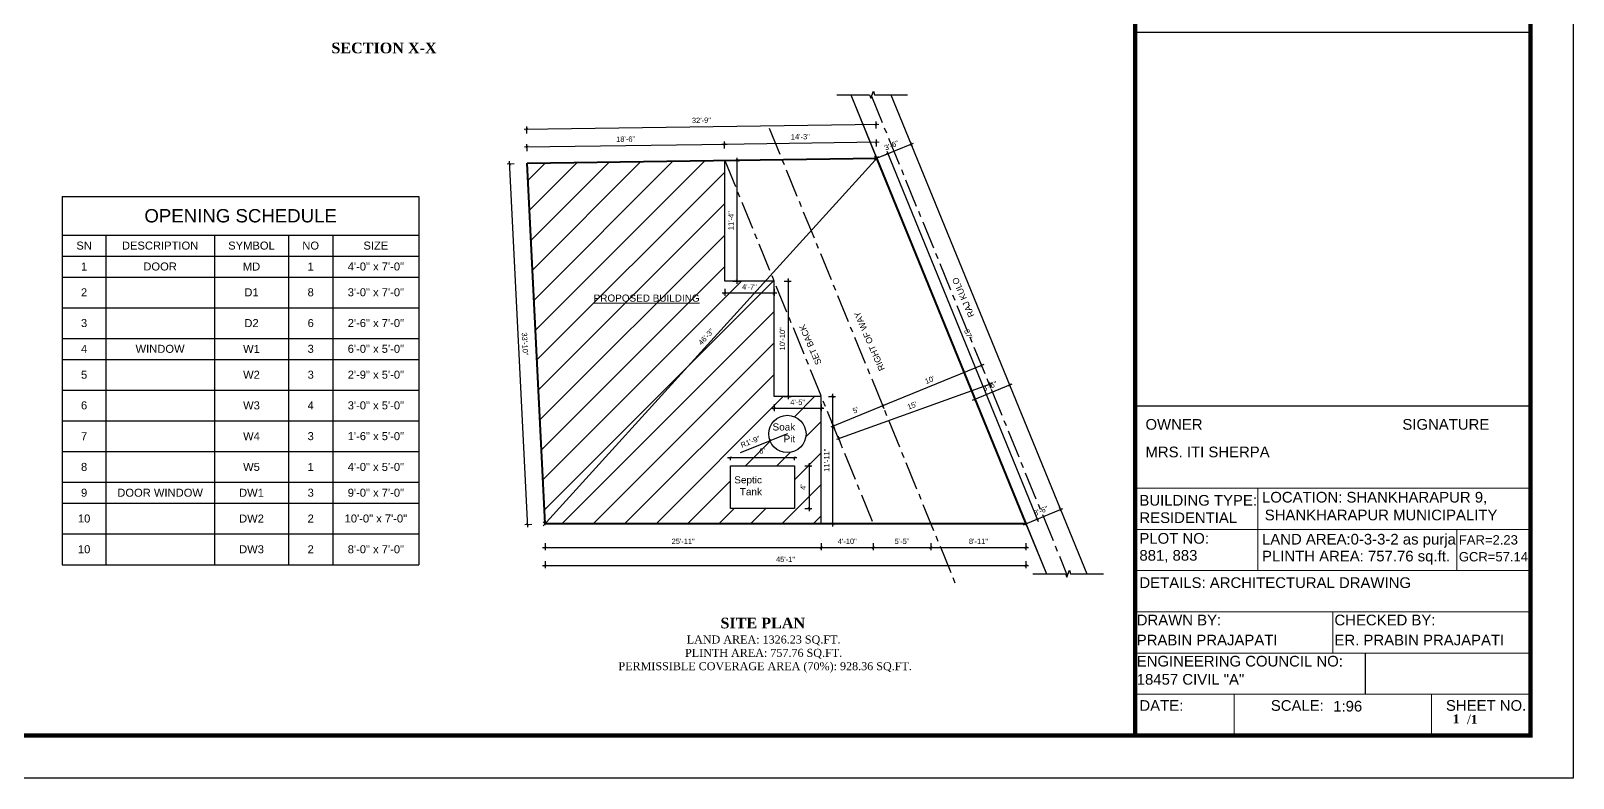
# Model space of a CAD drawing. Header units: inches. Extents: x -4737 to 13205, y 2479 to 13285.
# Drawn here: x 3977 to 5712, y 9074 to 9914 of the extents above; entities that cross this region are included whole.
import ezdxf

# ---------------------------------------------------------------- set-up
doc = ezdxf.new("R2010")
doc.units = ezdxf.units.IN
doc.header["$MEASUREMENT"] = 0
doc.linetypes.add('CENTER', pattern=[50.8, 31.75, -6.35, 6.35, -6.35])
doc.layers.add('A-Wall', color=7, linetype='Continuous')
for name, color, linetype, lineweight in [('HATCH-.13', 8, 'Continuous', 13), ('Label', 7, 'Continuous', 13), ('ns_DIMS', 1, 'Continuous', 0), ('ns_HATCH', 40, 'Continuous', 0), ('ns_TEXT', 7, 'Continuous', 13), ('road', 129, 'Continuous', 25), ('site', 11, 'Continuous', 40), ('Text', 7, 'Continuous', 13), ('Text 0.200', 122, 'Continuous', 20), ('WALL', 12, 'Continuous', 30)]:
    doc.layers.add(name, color=color, linetype=linetype, lineweight=lineweight)
doc.styles.add('arial', font='arial.ttf')
doc.styles.add('arial 1000', font='arial.ttf')
doc.styles.add('dim', font='arial.ttf', dxfattribs={"height": 7})
doc.styles.add('ordinary', font='arial.ttf')
doc.styles.get("Standard").update_dxf_attribs({"font": 'arial.ttf'})
doc.dimstyles.new("1-8'", dxfattribs={"dimtxt": 6, "dimasz": 3, "dimexe": 3, "dimexo": 6, "dimgap": 4, "dimtad": 1, "dimdec": 0, "dimzin": 0, "dimdsep": 46, "dimlunit": 4, "dimtxsty": 'arial 1000', "dimblk": 'ARCHTICK', "dimcen": 8, "dimdle": 3, "dimclrt": 7, "dimazin": 0, "dimtfac": 1, "dimtdec": 0, "dimtix": 1, "dimtmove": 2, "dimatfit": 3, "dimfxl": 5, "dimfxlon": 1, "dimarcsym": 0})

# ---------------------------------------------------------------- blocks, each defined once
blk = doc.blocks.new('_ArchTick')
at = {"color": 0, "const_width": 0.15}
blk.add_lwpolyline([(-0.5, -0.5), (0.5, 0.5)], dxfattribs=at)
blk = doc.blocks.new('*D423')
at = {"layer": 'Defpoints', "color": 0, "transparency": 16777216}
for p in [(4555.2, 9359.8), (5096.2, 9359.8), (5096.2, 9312.8)]:
    blk.add_point(p, dxfattribs=at)
at = {"layer": 'ns_DIMS', "color": 0, "lineweight": -2, "transparency": 16777216}
for p, q in [((4555.2, 9317.8), (4555.2, 9309.8)), ((5096.2, 9317.8), (5096.2, 9309.8)), ((4552.2, 9312.8), (5099.2, 9312.8))]:
    blk.add_line(p, q, dxfattribs=at)
at = {"layer": 'ns_DIMS', "color": 0, "lineweight": -2, "transparency": 16777216, "xscale": 3, "yscale": 3, "zscale": 3, "rotation": 180}
blk.add_blockref('_ArchTick', (4555.2, 9312.8), dxfattribs=at)
at = {"layer": 'ns_DIMS', "color": 0, "lineweight": -2, "transparency": 16777216, "xscale": 3, "yscale": 3, "zscale": 3}
blk.add_blockref('_ArchTick', (5096.2, 9312.8), dxfattribs=at)
at = {"layer": 'ns_DIMS', "color": 7, "transparency": 16777216, "insert": (4825.7, 9319.8), "char_height": 6, "attachment_point": 5, "style": 'arial 1000'}
blk.add_mtext('45\'-1"', dxfattribs=at)
blk = doc.blocks.new('*D424')
at = {"layer": 'Defpoints', "color": 0, "transparency": 16777216}
for p in [(4927.6, 9809.2), (4928.2, 9770.8), (4535.2, 9765.3)]:
    blk.add_point(p, dxfattribs=at)
at = {"layer": 'ns_DIMS', "color": 0, "lineweight": -2, "transparency": 16777216}
for p, q in [((4531.7, 9803.7), (4930.6, 9809.2)), ((4534.7, 9798.7), (4534.6, 9806.7)), ((4927.7, 9804.2), (4927.6, 9812.2))]:
    blk.add_line(p, q, dxfattribs=at)
at = {"layer": 'ns_DIMS', "color": 0, "lineweight": -2, "transparency": 16777216, "xscale": 3, "yscale": 3, "zscale": 3}
for p, rotation in [((4534.7, 9803.7), 180.7981961418964), ((4927.6, 9809.2), 0.7981961418964068)]:
    blk.add_blockref('_ArchTick', p, dxfattribs=dict(at, rotation=rotation))
at = {"layer": 'ns_DIMS', "color": 7, "transparency": 16777216, "insert": (4731.1, 9813.5), "char_height": 6, "attachment_point": 5, "rotation": 0.7982, "style": 'arial 1000'}
blk.add_mtext('32\'-9"', dxfattribs=at)
blk = doc.blocks.new('*D515')
at = {"layer": 'Defpoints', "color": 0, "transparency": 16777216}
for p in [(4515.5, 9764.4), (4535.2, 9765.3), (4555.2, 9359.8)]:
    blk.add_point(p, dxfattribs=at)
at = {"layer": 'ns_DIMS', "color": 0, "lineweight": -2, "transparency": 16777216}
for p, q in [((4520.5, 9764.6), (4512.5, 9764.2)), ((4535.7, 9355.9), (4515.4, 9767.4)), ((4540.5, 9359.1), (4532.5, 9358.7))]:
    blk.add_line(p, q, dxfattribs=at)
at = {"layer": 'ns_DIMS', "color": 0, "lineweight": -2, "transparency": 16777216, "xscale": 3, "yscale": 3, "zscale": 3}
for p, rotation in [((4515.5, 9764.4), 92.82029601863792), ((4535.5, 9358.9), 272.8202960186379)]:
    blk.add_blockref('_ArchTick', p, dxfattribs=dict(at, rotation=rotation))
at = {"layer": 'ns_DIMS', "color": 7, "transparency": 16777216, "insert": (4532.6, 9562), "char_height": 6, "attachment_point": 5, "rotation": 272.8203, "style": 'arial 1000'}
blk.add_mtext('33\'-10"', dxfattribs=at)
blk = doc.blocks.new('*D516')
at = {"layer": 'Defpoints', "color": 0, "transparency": 16777216}
for p in [(4928.2, 9770.8), (5096.2, 9359.8), (5108.7, 9364.9)]:
    blk.add_point(p, dxfattribs=at)
at = {"layer": 'ns_DIMS', "color": 0, "lineweight": -2, "transparency": 16777216}
for p, q in [((4936, 9774), (4943.4, 9777.1)), ((4939.5, 9778.7), (5109.8, 9362.2)), ((5104, 9363), (5111.4, 9366.1))]:
    blk.add_line(p, q, dxfattribs=at)
at = {"layer": 'ns_DIMS', "color": 0, "lineweight": -2, "transparency": 16777216, "xscale": 3, "yscale": 3, "zscale": 3}
for p, rotation in [((4940.6, 9775.9), 112.2353333218297), ((5108.7, 9364.9), 292.2353333218297)]:
    blk.add_blockref('_ArchTick', p, dxfattribs=dict(at, rotation=rotation))
at = {"layer": 'ns_DIMS', "color": 7, "transparency": 16777216, "insert": (5031.2, 9573.1), "char_height": 6, "attachment_point": 5, "rotation": 292.2353, "style": 'arial 1000'}
blk.add_mtext("37'", dxfattribs=at)
blk = doc.blocks.new('*D517')
at = {"layer": 'Defpoints', "color": 0, "transparency": 16777216}
for p in [(5135.1, 9375.7), (5135.1, 9375.7), (5096.2, 9359.8)]:
    blk.add_point(p, dxfattribs=at)
at = {"layer": 'ns_DIMS', "color": 0, "lineweight": -2, "transparency": 16777216}
for p, q in [((5093.4, 9358.7), (5137.8, 9376.9)), ((5135.1, 9375.7), (5133.9, 9378.5)), ((5096.2, 9359.8), (5097.3, 9357.1))]:
    blk.add_line(p, q, dxfattribs=at)
at = {"layer": 'ns_DIMS', "color": 0, "lineweight": -2, "transparency": 16777216, "xscale": 3, "yscale": 3, "zscale": 3}
for p, rotation in [((5135.1, 9375.7), 22.2353333218252), ((5096.2, 9359.8), 202.2353333218252)]:
    blk.add_blockref('_ArchTick', p, dxfattribs=dict(at, rotation=rotation))
at = {"layer": 'ns_DIMS', "color": 7, "transparency": 16777216, "insert": (5112.9, 9374.3), "char_height": 6, "attachment_point": 5, "rotation": 22.2353, "style": 'arial 1000'}
blk.add_mtext('3\'-6"', dxfattribs=at)
blk = doc.blocks.new('*D518')
at = {"layer": 'Defpoints', "color": 0, "transparency": 16777216}
for p in [(4967, 9786.7), (4967, 9786.7), (4928.2, 9770.8)]:
    blk.add_point(p, dxfattribs=at)
at = {"layer": 'ns_DIMS', "color": 0, "lineweight": -2, "transparency": 16777216}
for p, q in [((4925.4, 9769.7), (4969.8, 9787.8)), ((4967, 9786.7), (4968.2, 9783.9)), ((4928.2, 9770.8), (4929.3, 9768))]:
    blk.add_line(p, q, dxfattribs=at)
at = {"layer": 'ns_DIMS', "color": 0, "lineweight": -2, "transparency": 16777216, "xscale": 3, "yscale": 3, "zscale": 3}
for p, rotation in [((4967, 9786.7), 22.23533332183042), ((4928.2, 9770.8), 202.2353333218304)]:
    blk.add_blockref('_ArchTick', p, dxfattribs=dict(at, rotation=rotation))
at = {"layer": 'ns_DIMS', "color": 7, "transparency": 16777216, "insert": (4944.9, 9785.3), "char_height": 6, "attachment_point": 5, "rotation": 22.2353, "style": 'arial 1000'}
blk.add_mtext('3\'-6"', dxfattribs=at)
blk = doc.blocks.new('*D519')
at = {"layer": 'Defpoints', "color": 0, "transparency": 16777216}
for p in [(4928.2, 9770.8), (4555.2, 9359.8), (4555.2, 9359.8)]:
    blk.add_point(p, dxfattribs=at)
at = {"layer": 'ns_DIMS', "color": 0, "lineweight": -2, "transparency": 16777216}
for p, q in [((4930.2, 9773), (4553.2, 9357.6)), ((4928.2, 9770.8), (4925.9, 9772.8)), ((4555.2, 9359.8), (4553, 9361.9))]:
    blk.add_line(p, q, dxfattribs=at)
at = {"layer": 'ns_DIMS', "color": 0, "lineweight": -2, "transparency": 16777216, "xscale": 3, "yscale": 3, "zscale": 3}
for p, rotation in [((4928.2, 9770.8), 47.77487111922526), ((4555.2, 9359.8), 227.7748711192253)]:
    blk.add_blockref('_ArchTick', p, dxfattribs=dict(at, rotation=rotation))
at = {"layer": 'ns_DIMS', "color": 7, "transparency": 16777216, "insert": (4736.4, 9570.1), "char_height": 6, "attachment_point": 5, "rotation": 47.7749, "style": 'arial 1000'}
blk.add_mtext('46\'-3"', dxfattribs=at)
blk = doc.blocks.new('*D520')
at = {"layer": 'Defpoints', "color": 0, "transparency": 16777216}
for p in [(5031.6, 9573.3), (4920.5, 9527.9), (4935.1, 9492.3)]:
    blk.add_point(p, dxfattribs=at)
at = {"layer": 'ns_DIMS', "color": 0, "lineweight": -2, "transparency": 16777216}
for p, q in [((5044.3, 9542.4), (5047.3, 9535)), ((5048.9, 9538.9), (4932.3, 9491.2)), ((4933.2, 9497), (4936.2, 9489.5))]:
    blk.add_line(p, q, dxfattribs=at)
at = {"layer": 'ns_DIMS', "color": 0, "lineweight": -2, "transparency": 16777216, "xscale": 3, "yscale": 3, "zscale": 3}
for p, rotation in [((5046.1, 9537.7), 22.2353333218296), ((4935.1, 9492.3), 202.2353333218296)]:
    blk.add_blockref('_ArchTick', p, dxfattribs=dict(at, rotation=rotation))
at = {"layer": 'ns_DIMS', "color": 7, "transparency": 16777216, "insert": (4987.9, 9521.6), "char_height": 6, "attachment_point": 5, "rotation": 22.2353, "style": 'arial 1000'}
blk.add_mtext("10'", dxfattribs=at)
blk = doc.blocks.new('*D521')
at = {"layer": 'Defpoints', "color": 0, "transparency": 16777216}
for p in [(5059.1, 9506), (4885.8, 9455.6), (4889.6, 9445)]:
    blk.add_point(p, dxfattribs=at)
at = {"layer": 'ns_DIMS', "color": 0, "lineweight": -2, "transparency": 16777216}
for p, q in [((5058.1, 9517.6), (4882.9, 9454.6)), ((5057, 9511.9), (5054.3, 9519.4)), ((4887.5, 9450.9), (4884.8, 9458.5))]:
    blk.add_line(p, q, dxfattribs=at)
at = {"layer": 'ns_DIMS', "color": 0, "lineweight": -2, "transparency": 16777216, "xscale": 3, "yscale": 3, "zscale": 3}
for p, rotation in [((5055.3, 9516.6), 19.77333240227223), ((4885.8, 9455.6), 199.7733324022723)]:
    blk.add_blockref('_ArchTick', p, dxfattribs=dict(at, rotation=rotation))
at = {"layer": 'ns_DIMS', "color": 7, "transparency": 16777216, "insert": (4968.1, 9492.8), "char_height": 6, "attachment_point": 5, "rotation": 19.7733, "style": 'arial 1000'}
blk.add_mtext("15'", dxfattribs=at)
blk = doc.blocks.new('*D522')
at = {"layer": 'Defpoints', "color": 0, "transparency": 16777216}
for p in [(4920.5, 9527.9), (4871.2, 9489.9), (4879.5, 9469.6)]:
    blk.add_point(p, dxfattribs=at)
at = {"layer": 'ns_DIMS', "color": 0, "lineweight": -2, "transparency": 16777216}
for p, q in [((4937.8, 9493.5), (4876.8, 9468.5)), ((4933.2, 9497), (4936.2, 9489.5)), ((4877.6, 9474.2), (4880.7, 9466.8))]:
    blk.add_line(p, q, dxfattribs=at)
at = {"layer": 'ns_DIMS', "color": 0, "lineweight": -2, "transparency": 16777216, "xscale": 3, "yscale": 3, "zscale": 3}
for p, rotation in [((4935.1, 9492.3), 22.23533332181337), ((4879.5, 9469.6), 202.2353333218134)]:
    blk.add_blockref('_ArchTick', p, dxfattribs=dict(at, rotation=rotation))
at = {"layer": 'ns_DIMS', "color": 7, "transparency": 16777216, "insert": (4904.6, 9487.5), "char_height": 6, "attachment_point": 5, "rotation": 22.2353, "style": 'arial 1000'}
blk.add_mtext("5'", dxfattribs=at)
blk = doc.blocks.new('*D523')
at = {"layer": 'Defpoints', "color": 0, "transparency": 16777216}
for p in [(5075, 9522.8), (5077.7, 9516), (5036.1, 9506.9)]:
    blk.add_point(p, dxfattribs=at)
at = {"layer": 'ns_DIMS', "color": 0, "lineweight": -2, "transparency": 16777216}
for p, q in [((5036.1, 9499), (5080.5, 9517.1)), ((5077.2, 9517.2), (5078.9, 9513.2)), ((5038.3, 9501.3), (5040, 9497.3))]:
    blk.add_line(p, q, dxfattribs=at)
at = {"layer": 'ns_DIMS', "color": 0, "lineweight": -2, "transparency": 16777216, "xscale": 3, "yscale": 3, "zscale": 3}
for p, rotation in [((5077.7, 9516), 22.23533332183271), ((5038.8, 9500.1), 202.2353333218327)]:
    blk.add_blockref('_ArchTick', p, dxfattribs=dict(at, rotation=rotation))
at = {"layer": 'ns_DIMS', "color": 7, "transparency": 16777216, "insert": (5055.6, 9514.6), "char_height": 6, "attachment_point": 5, "rotation": 22.2353, "style": 'arial 1000'}
blk.add_mtext('3\'-6"', dxfattribs=at)
blk = doc.blocks.new('*D275')
at = {"layer": 'Defpoints', "color": 0, "transparency": 16777216}
for p in [(4757.1, 9786.7), (4757.4, 9768.4), (4535.2, 9765.3)]:
    blk.add_point(p, dxfattribs=at)
at = {"layer": 'ns_DIMS', "color": 0, "lineweight": -2, "transparency": 16777216}
for p, q in [((4532, 9783.6), (4760.1, 9786.8)), ((4535, 9778.7), (4534.9, 9786.7)), ((4757.2, 9781.7), (4757.1, 9789.7))]:
    blk.add_line(p, q, dxfattribs=at)
at = {"layer": 'ns_DIMS', "color": 0, "lineweight": -2, "transparency": 16777216, "xscale": 3, "yscale": 3, "zscale": 3}
for p, rotation in [((4535, 9783.7), 180.7981961418968), ((4757.1, 9786.7), 0.7981961418968136)]:
    blk.add_blockref('_ArchTick', p, dxfattribs=dict(at, rotation=rotation))
at = {"layer": 'ns_DIMS', "color": 7, "transparency": 16777216, "insert": (4645.9, 9792.3), "char_height": 6, "attachment_point": 5, "rotation": 0.7982, "style": 'arial 1000'}
blk.add_mtext('18\'-6"', dxfattribs=at)
blk = doc.blocks.new('*D276')
at = {"layer": 'Defpoints', "color": 0, "transparency": 16777216}
for p in [(4927.9, 9789.1), (4757.4, 9768.4), (4928.2, 9770.8)]:
    blk.add_point(p, dxfattribs=at)
at = {"layer": 'ns_DIMS', "color": 0, "lineweight": -2, "transparency": 16777216}
for p, q in [((4754.1, 9786.7), (4930.9, 9789.2)), ((4757.2, 9781.7), (4757.1, 9789.7)), ((4928, 9784.1), (4927.9, 9792.1))]:
    blk.add_line(p, q, dxfattribs=at)
at = {"layer": 'ns_DIMS', "color": 0, "lineweight": -2, "transparency": 16777216, "xscale": 3, "yscale": 3, "zscale": 3}
for p, rotation in [((4757.1, 9786.7), 180.7981961418582), ((4927.9, 9789.1), 0.7981961418581763)]:
    blk.add_blockref('_ArchTick', p, dxfattribs=dict(at, rotation=rotation))
at = {"layer": 'ns_DIMS', "color": 7, "transparency": 16777216, "insert": (4842.4, 9795), "char_height": 6, "attachment_point": 5, "rotation": 0.7982, "style": 'arial 1000'}
blk.add_mtext('14\'-3"', dxfattribs=at)
blk = doc.blocks.new('*D277')
at = {"layer": 'Defpoints', "color": 0, "transparency": 16777216}
for p in [(4555.2, 9359.8), (4865.9, 9359.8), (4865.9, 9333)]:
    blk.add_point(p, dxfattribs=at)
at = {"layer": 'ns_DIMS', "color": 0, "lineweight": -2, "transparency": 16777216}
for p, q in [((4555.2, 9338), (4555.2, 9330)), ((4865.9, 9338), (4865.9, 9330)), ((4552.2, 9333), (4868.9, 9333))]:
    blk.add_line(p, q, dxfattribs=at)
at = {"layer": 'ns_DIMS', "color": 0, "lineweight": -2, "transparency": 16777216, "xscale": 3, "yscale": 3, "zscale": 3, "rotation": 180}
blk.add_blockref('_ArchTick', (4555.2, 9333), dxfattribs=at)
at = {"layer": 'ns_DIMS', "color": 0, "lineweight": -2, "transparency": 16777216, "xscale": 3, "yscale": 3, "zscale": 3}
blk.add_blockref('_ArchTick', (4865.9, 9333), dxfattribs=at)
at = {"layer": 'ns_DIMS', "color": 7, "transparency": 16777216, "insert": (4710.6, 9340.1), "char_height": 6, "attachment_point": 5, "style": 'arial 1000'}
blk.add_mtext('25\'-11"', dxfattribs=at)
blk = doc.blocks.new('*D524')
at = {"layer": 'Defpoints', "color": 0, "transparency": 16777216}
for p in [(4989.2, 9359.8), (5096.2, 9359.8), (5096.2, 9333)]:
    blk.add_point(p, dxfattribs=at)
at = {"layer": 'ns_DIMS', "color": 0, "lineweight": -2, "transparency": 16777216}
for p, q in [((4989.2, 9338), (4989.2, 9330)), ((5096.2, 9338), (5096.2, 9330)), ((4986.2, 9333), (5099.2, 9333))]:
    blk.add_line(p, q, dxfattribs=at)
at = {"layer": 'ns_DIMS', "color": 0, "lineweight": -2, "transparency": 16777216, "xscale": 3, "yscale": 3, "zscale": 3, "rotation": 180}
blk.add_blockref('_ArchTick', (4989.2, 9333), dxfattribs=at)
at = {"layer": 'ns_DIMS', "color": 0, "lineweight": -2, "transparency": 16777216, "xscale": 3, "yscale": 3, "zscale": 3}
blk.add_blockref('_ArchTick', (5096.2, 9333), dxfattribs=at)
at = {"layer": 'ns_DIMS', "color": 7, "transparency": 16777216, "insert": (5042.7, 9340.1), "char_height": 6, "attachment_point": 5, "style": 'arial 1000'}
blk.add_mtext('8\'-11"', dxfattribs=at)
blk = doc.blocks.new('*D512')
at = {"layer": 'Defpoints', "color": 0, "transparency": 16777216}
for p in [(4763.4, 9436.5), (4835.4, 9436.5), (4835.4, 9434.5)]:
    blk.add_point(p, dxfattribs=at)
at = {"layer": 'ns_DIMS', "color": 0, "lineweight": -2, "transparency": 16777216}
for p, q in [((4760.4, 9434.5), (4838.4, 9434.5)), ((4763.4, 9434.5), (4763.4, 9431.5)), ((4835.4, 9434.5), (4835.4, 9431.5))]:
    blk.add_line(p, q, dxfattribs=at)
at = {"layer": 'ns_DIMS', "color": 0, "lineweight": -2, "transparency": 16777216, "xscale": 3, "yscale": 3, "zscale": 3, "rotation": 180}
blk.add_blockref('_ArchTick', (4763.4, 9434.5), dxfattribs=at)
at = {"layer": 'ns_DIMS', "color": 0, "lineweight": -2, "transparency": 16777216, "xscale": 3, "yscale": 3, "zscale": 3}
blk.add_blockref('_ArchTick', (4835.4, 9434.5), dxfattribs=at)
at = {"layer": 'ns_DIMS', "color": 7, "transparency": 16777216, "insert": (4799.4, 9441.6), "char_height": 6, "attachment_point": 5, "style": 'arial 1000'}
blk.add_mtext("6'", dxfattribs=at)
blk = doc.blocks.new('*D513')
at = {"layer": 'Defpoints', "color": 0, "transparency": 16777216}
for p in [(4827.8, 9460.8), (4808.2, 9453.2)]:
    blk.add_point(p, dxfattribs=at)
at = {"layer": 'ns_DIMS', "color": 0, "lineweight": -2, "transparency": 16777216}
for p in [(4827.8, 9460.8), (4775, 9440.1)]:
    blk.add_line(p, (4808.2, 9453.2), dxfattribs=at)
at = {"layer": 'ns_DIMS', "color": 0, "lineweight": -2, "transparency": 16777216, "xscale": 3, "yscale": 3, "zscale": 3, "rotation": 21.42609325537031}
blk.add_blockref('_ArchTick', (4808.2, 9453.2), dxfattribs=at)
at = {"layer": 'ns_DIMS', "color": 7, "transparency": 16777216, "insert": (4786.2, 9452.1), "char_height": 6, "attachment_point": 5, "rotation": 21.4261, "style": 'arial 1000'}
blk.add_mtext('R1\'-9"', dxfattribs=at)
blk = doc.blocks.new('*D514')
at = {"layer": 'Defpoints', "color": 0, "transparency": 16777216}
for p in [(4835.8, 9425.1), (4835.8, 9377.1), (4852.4, 9377.1)]:
    blk.add_point(p, dxfattribs=at)
at = {"layer": 'ns_DIMS', "color": 0, "lineweight": -2, "transparency": 16777216}
for p, q in [((4847.4, 9425.1), (4855.4, 9425.1)), ((4852.4, 9428.1), (4852.4, 9374.1)), ((4847.4, 9377.1), (4855.4, 9377.1))]:
    blk.add_line(p, q, dxfattribs=at)
at = {"layer": 'ns_DIMS', "color": 0, "lineweight": -2, "transparency": 16777216, "xscale": 3, "yscale": 3, "zscale": 3}
for p, rotation in [((4852.4, 9425.1), 90), ((4852.4, 9377.1), 270)]:
    blk.add_blockref('_ArchTick', p, dxfattribs=dict(at, rotation=rotation))
at = {"layer": 'ns_DIMS', "color": 7, "transparency": 16777216, "insert": (4845.4, 9401.1), "char_height": 6, "attachment_point": 5, "rotation": 90, "style": 'arial 1000'}
blk.add_mtext("4'", dxfattribs=at)
blk = doc.blocks.new('*T274')
at = {"layer": 'Text', "color": 0, "linetype": 'ByBlock', "lineweight": -2, "transparency": 16777216}
for p, q in [((0, 0), (401.2, 0)), ((0, 0), (0, -414.1)), ((401.2, 0), (401.2, -414.1)), ((0, -43.5), (401.2, -43.5)), ((48.9, -43.5), (48.9, -414.1)), ((171.1, -43.5), (171.1, -414.1)), ((254.5, -43.5), (254.5, -414.1)), ((304.2, -43.5), (304.2, -414.1)), ((0, -67), (401.2, -67)), ((0, -90.6), (401.2, -90.6)), ((0, -125.1), (401.2, -125.1)), ((0, -159.7), (401.2, -159.7)), ((0, -183.2), (401.2, -183.2)), ((0, -217.8), (401.2, -217.8)), ((0, -252.3), (401.2, -252.3)), ((0, -286.9), (401.2, -286.9)), ((0, -321.4), (401.2, -321.4)), ((0, -345), (401.2, -345)), ((0, -379.5), (401.2, -379.5)), ((0, -414.1), (401.2, -414.1))]:
    blk.add_line(p, q, dxfattribs=at)
at = {"layer": 'Text', "color": 0, "transparency": 16777216, "attachment_point": 5}
for s, insert, char_height, width in [('OPENING SCHEDULE', (200.6, -21.8), 15, 389.649), ('SN', (24.5, -55.3), 9, 37.415), ('DESCRIPTION', (110, -55.3), 9, 110.602), ('SYMBOL', (212.8, -55.3), 9, 71.968), ('NO', (279.4, -55.3), 9, 38.153), ('SIZE', (352.7, -55.3), 9, 85.432), ('1', (24.5, -78.8), 9, 37.415), ('DOOR', (110, -78.8), 9, 110.602), ('MD', (212.8, -78.8), 9, 71.968), ('1', (279.4, -78.8), 9, 38.153), ('4\'-0" x 7\'-0"', (352.7, -78.8), 9, 85.432), ('2', (24.5, -107.8), 9, 37.415), ('D1', (212.8, -107.8), 9, 71.968), ('8', (279.4, -107.8), 9, 38.153), ('3\'-0" x 7\'-0"', (352.7, -107.8), 9, 85.432), ('3', (24.5, -142.4), 9, 37.415), ('D2', (212.8, -142.4), 9, 71.968), ('6', (279.4, -142.4), 9, 38.153), ('2\'-6" x 7\'-0"', (352.7, -142.4), 9, 85.432), ('4', (24.5, -171.4), 9, 37.415), ('WINDOW', (110, -171.4), 9, 110.602), ('W1', (212.8, -171.4), 9, 71.968), ('3 ', (279.4, -171.4), 9, 38.153), ('6\'-0" x 5\'-0"', (352.7, -171.4), 9, 85.432), ('5', (24.5, -200.5), 9, 37.415), ('W2', (212.8, -200.5), 9, 71.968), ('3', (279.4, -200.5), 9, 38.153), ('2\'-9" x 5\'-0"', (352.7, -200.5), 9, 85.432), ('6', (24.5, -235), 9, 37.415), ('W3', (212.8, -235), 9, 71.968), ('4', (279.4, -235), 9, 38.153), ('3\'-0" x 5\'-0"', (352.7, -235), 9, 85.432), ('7', (24.5, -269.6), 9, 37.415), ('W4', (212.8, -269.6), 9, 71.968), ('3', (279.4, -269.6), 9, 38.153), ('1\'-6" x 5\'-0"', (352.7, -269.6), 9, 85.432), ('8', (24.5, -304.2), 9, 37.415), ('W5', (212.8, -304.2), 9, 71.968), ('1', (279.4, -304.2), 9, 38.153), ('4\'-0" x 5\'-0"', (352.7, -304.2), 9, 85.432), ('9', (24.5, -333.2), 9, 37.415), ('DOOR WINDOW', (110, -333.2), 9, 110.602), ('DW1', (212.8, -333.2), 9, 71.968), ('3', (279.4, -333.2), 9, 38.153), ('9\'-0" x 7\'-0"', (352.7, -333.2), 9, 85.432), ('10', (24.5, -362.2), 9, 37.415), ('DW2', (212.8, -362.2), 9, 71.968), ('2', (279.4, -362.2), 9, 38.153), ('10\'-0" x 7\'-0"', (352.7, -362.2), 9, 85.432), ('10', (24.5, -396.8), 9, 37.415), ('DW3', (212.8, -396.8), 9, 71.968), ('2', (279.4, -396.8), 9, 38.153), ('8\'-0" x 7\'-0"', (352.7, -396.8), 9, 85.432)]:
    blk.add_mtext(s, dxfattribs=dict(at, insert=insert, char_height=char_height, width=width))
blk = doc.blocks.new('*D559')
at = {"layer": 'Defpoints', "color": 0, "transparency": 16777216}
for p in [(4865.9, 9359.8), (4924.4, 9359.8), (4924.4, 9333)]:
    blk.add_point(p, dxfattribs=at)
at = {"layer": 'ns_DIMS', "color": 0, "lineweight": -2, "transparency": 16777216}
for p, q in [((4865.9, 9338), (4865.9, 9330)), ((4924.4, 9338), (4924.4, 9330)), ((4862.9, 9333), (4927.4, 9333))]:
    blk.add_line(p, q, dxfattribs=at)
at = {"layer": 'ns_DIMS', "color": 0, "lineweight": -2, "transparency": 16777216, "xscale": 3, "yscale": 3, "zscale": 3, "rotation": 180}
blk.add_blockref('_ArchTick', (4865.9, 9333), dxfattribs=at)
at = {"layer": 'ns_DIMS', "color": 0, "lineweight": -2, "transparency": 16777216, "xscale": 3, "yscale": 3, "zscale": 3}
blk.add_blockref('_ArchTick', (4924.4, 9333), dxfattribs=at)
at = {"layer": 'ns_DIMS', "color": 7, "transparency": 16777216, "insert": (4895.2, 9340.1), "char_height": 6, "attachment_point": 5, "style": 'arial 1000'}
blk.add_mtext('4\'-10"', dxfattribs=at)
blk = doc.blocks.new('*D560')
at = {"layer": 'Defpoints', "color": 0, "transparency": 16777216}
for p in [(4924.4, 9359.8), (4989.2, 9359.8), (4989.2, 9333)]:
    blk.add_point(p, dxfattribs=at)
at = {"layer": 'ns_DIMS', "color": 0, "lineweight": -2, "transparency": 16777216}
for p, q in [((4924.4, 9338), (4924.4, 9330)), ((4989.2, 9338), (4989.2, 9330)), ((4921.4, 9333), (4992.2, 9333))]:
    blk.add_line(p, q, dxfattribs=at)
at = {"layer": 'ns_DIMS', "color": 0, "lineweight": -2, "transparency": 16777216, "xscale": 3, "yscale": 3, "zscale": 3, "rotation": 180}
blk.add_blockref('_ArchTick', (4924.4, 9333), dxfattribs=at)
at = {"layer": 'ns_DIMS', "color": 0, "lineweight": -2, "transparency": 16777216, "xscale": 3, "yscale": 3, "zscale": 3}
blk.add_blockref('_ArchTick', (4989.2, 9333), dxfattribs=at)
at = {"layer": 'ns_DIMS', "color": 7, "transparency": 16777216, "insert": (4956.8, 9340.1), "char_height": 6, "attachment_point": 5, "style": 'arial 1000'}
blk.add_mtext('5\'-5"', dxfattribs=at)
blk = doc.blocks.new('*D561')
at = {"layer": 'Defpoints', "color": 0, "transparency": 16777216}
for p in [(4757.3, 9768.5), (4771.3, 9768.5), (4757.3, 9632.8)]:
    blk.add_point(p, dxfattribs=at)
at = {"layer": 'ns_DIMS', "color": 0, "lineweight": -2, "transparency": 16777216}
for p, q in [((4766.3, 9768.5), (4774.3, 9768.5)), ((4771.3, 9629.8), (4771.3, 9771.5)), ((4766.3, 9632.8), (4774.3, 9632.8))]:
    blk.add_line(p, q, dxfattribs=at)
at = {"layer": 'ns_DIMS', "color": 0, "lineweight": -2, "transparency": 16777216, "xscale": 3, "yscale": 3, "zscale": 3}
for p, rotation in [((4771.3, 9768.5), 90), ((4771.3, 9632.8), 270)]:
    blk.add_blockref('_ArchTick', p, dxfattribs=dict(at, rotation=rotation))
at = {"layer": 'ns_DIMS', "color": 7, "transparency": 16777216, "insert": (4764.3, 9700.7), "char_height": 6, "attachment_point": 5, "rotation": 90, "style": 'arial 1000'}
blk.add_mtext('11\'-4"', dxfattribs=at)
blk = doc.blocks.new('*D562')
at = {"layer": 'Defpoints', "color": 0, "transparency": 16777216}
for p in [(4757.3, 9632.8), (4812.8, 9632.8), (4757.3, 9619.2)]:
    blk.add_point(p, dxfattribs=at)
at = {"layer": 'ns_DIMS', "color": 0, "lineweight": -2, "transparency": 16777216}
for p, q in [((4815.8, 9619.2), (4754.3, 9619.2)), ((4757.3, 9624.2), (4757.3, 9616.2)), ((4812.8, 9624.2), (4812.8, 9616.2))]:
    blk.add_line(p, q, dxfattribs=at)
at = {"layer": 'ns_DIMS', "color": 0, "lineweight": -2, "transparency": 16777216, "xscale": 3, "yscale": 3, "zscale": 3, "rotation": 180}
blk.add_blockref('_ArchTick', (4757.3, 9619.2), dxfattribs=at)
at = {"layer": 'ns_DIMS', "color": 0, "lineweight": -2, "transparency": 16777216, "xscale": 3, "yscale": 3, "zscale": 3}
blk.add_blockref('_ArchTick', (4812.8, 9619.2), dxfattribs=at)
at = {"layer": 'ns_DIMS', "color": 7, "transparency": 16777216, "insert": (4785.1, 9626.2), "char_height": 6, "attachment_point": 5, "style": 'arial 1000'}
blk.add_mtext('4\'-7"', dxfattribs=at)
blk = doc.blocks.new('*D563')
at = {"layer": 'Defpoints', "color": 0, "transparency": 16777216}
for p in [(4812.8, 9632.8), (4829.2, 9632.8), (4812.8, 9502.8)]:
    blk.add_point(p, dxfattribs=at)
at = {"layer": 'ns_DIMS', "color": 0, "lineweight": -2, "transparency": 16777216}
for p, q in [((4824.2, 9632.8), (4832.2, 9632.8)), ((4829.2, 9499.8), (4829.2, 9635.8)), ((4824.2, 9502.8), (4832.2, 9502.8))]:
    blk.add_line(p, q, dxfattribs=at)
at = {"layer": 'ns_DIMS', "color": 0, "lineweight": -2, "transparency": 16777216, "xscale": 3, "yscale": 3, "zscale": 3}
for p, rotation in [((4829.2, 9632.8), 90), ((4829.2, 9502.8), 270)]:
    blk.add_blockref('_ArchTick', p, dxfattribs=dict(at, rotation=rotation))
at = {"layer": 'ns_DIMS', "color": 7, "transparency": 16777216, "insert": (4822.2, 9567.8), "char_height": 6, "attachment_point": 5, "rotation": 90, "style": 'arial 1000'}
blk.add_mtext('10\'-10"', dxfattribs=at)
blk = doc.blocks.new('*D564')
at = {"layer": 'Defpoints', "color": 0, "transparency": 16777216}
for p in [(4812.8, 9502.8), (4865.9, 9502.8), (4812.8, 9489.4)]:
    blk.add_point(p, dxfattribs=at)
at = {"layer": 'ns_DIMS', "color": 0, "lineweight": -2, "transparency": 16777216}
for p, q in [((4812.8, 9494.4), (4812.8, 9486.4)), ((4865.9, 9494.4), (4865.9, 9486.4)), ((4868.9, 9489.4), (4809.8, 9489.4))]:
    blk.add_line(p, q, dxfattribs=at)
at = {"layer": 'ns_DIMS', "color": 0, "lineweight": -2, "transparency": 16777216, "xscale": 3, "yscale": 3, "zscale": 3, "rotation": 180}
blk.add_blockref('_ArchTick', (4812.8, 9489.4), dxfattribs=at)
at = {"layer": 'ns_DIMS', "color": 0, "lineweight": -2, "transparency": 16777216, "xscale": 3, "yscale": 3, "zscale": 3}
blk.add_blockref('_ArchTick', (4865.9, 9489.4), dxfattribs=at)
at = {"layer": 'ns_DIMS', "color": 7, "transparency": 16777216, "insert": (4839.4, 9496.5), "char_height": 6, "attachment_point": 5, "style": 'arial 1000'}
blk.add_mtext('4\'-5"', dxfattribs=at)
blk = doc.blocks.new('*D565')
at = {"layer": 'Defpoints', "color": 0, "transparency": 16777216}
for p in [(4865.9, 9502.8), (4879, 9502.8), (4865.9, 9359.8)]:
    blk.add_point(p, dxfattribs=at)
at = {"layer": 'ns_DIMS', "color": 0, "lineweight": -2, "transparency": 16777216}
for p, q in [((4874, 9502.8), (4882, 9502.8)), ((4879, 9356.8), (4879, 9505.8)), ((4874, 9359.8), (4882, 9359.8))]:
    blk.add_line(p, q, dxfattribs=at)
at = {"layer": 'ns_DIMS', "color": 0, "lineweight": -2, "transparency": 16777216, "xscale": 3, "yscale": 3, "zscale": 3}
for p, rotation in [((4879, 9502.8), 90), ((4879, 9359.8), 270)]:
    blk.add_blockref('_ArchTick', p, dxfattribs=dict(at, rotation=rotation))
at = {"layer": 'ns_DIMS', "color": 7, "transparency": 16777216, "insert": (4872, 9431.3), "char_height": 6, "attachment_point": 5, "rotation": 90, "style": 'arial 1000'}
blk.add_mtext('11\'-11"', dxfattribs=at)

msp = doc.modelspace()

# ---------------------------------------------------------------- hatches: boundary and pattern name
at = {"layer": 'HATCH-.13'}
h = msp.add_hatch(dxfattribs=at)
h.set_pattern_fill('ANSI31', color=256, scale=200, style=0)
h.set_pattern_definition([(45, (0, 6730.3), (-17.67767, 17.67767), [])])
h.paths.add_polyline_path([(4812.8, 9632.8), (4757.3, 9632.8), (4757.3, 9768.4), (4535.2, 9765.3), (4555.2, 9359.8), (4865.9, 9359.8), (4865.9, 9502.8), (4812.8, 9502.8)])
h.paths.add_polyline_path([(4763.8, 9425.1), (4835.8, 9425.1), (4835.8, 9377.1), (4763.8, 9377.1)], flags=16)
h.paths.add_polyline_path([(4848.8, 9460.8, -1), (4806.8, 9460.8, -1)], flags=16)
h.paths.add_polyline_path([(4733, 9557), (4749.3, 9575), (4740.2, 9583.3), (4723.8, 9565.3)], flags=24)
h.paths.add_polyline_path([(4794.8, 9435.4), (4804, 9435.4), (4804, 9447.7), (4794.8, 9447.7)], flags=24)
h.paths.add_polyline_path([(4776.4, 9441.6), (4800.4, 9451), (4795.8, 9462.5), (4771.9, 9453.1)], flags=24)
h.paths.add_polyline_path([(4851.7, 9396.6), (4851.7, 9405.8), (4839.3, 9405.8), (4839.3, 9396.6)], flags=24)
h.paths.add_polyline_path([(4775.4, 9619.9), (4795.1, 9619.9), (4795.1, 9632.3), (4775.4, 9632.3)], flags=24)
h.paths.add_polyline_path([(4829.7, 9490.3), (4849.4, 9490.3), (4849.4, 9502.6), (4829.7, 9502.6)], flags=24)
h.paths.add_polyline_path([(4809.1, 9447), (4838.6, 9447), (4838.6, 9476.9), (4809.1, 9476.9)], flags=24)
h.paths.add_polyline_path([(4781.5, 9387.5), (4816.5, 9387.5), (4816.5, 9417.3), (4781.5, 9417.3)], flags=8)
h.paths.add_polyline_path([(4607.8, 9605.1), (4731, 9605.1), (4731, 9621.6), (4607.8, 9621.6)], flags=24)

# ---------------------------------------------------------------- linework, layer by layer
for p, q in [((5219.1, 9912.6), (5663.7, 9912.6)), ((4899, 9842.2), (5119.2, 9303.6)), ((4928.2, 9770.8), (5096.2, 9359.8)), ((5219.1, 9492.3), (5663.7, 9492.3)), ((4555.2, 9359.8), (5096.2, 9359.8))]:
    msp.add_line(p, q)
msp.add_lwpolyline([(2536.9, 9073.8), (2536.9, 11318.8), (5711.7, 11318.8), (5711.7, 9073.8)], close=True)
at = {"const_width": 4.8}
msp.add_lwpolyline([(5663.7, 9121.8), (5663.7, 11270.8), (2680.9, 11270.8), (2680.9, 9121.8)], close=True, dxfattribs=at)
msp.add_lwpolyline([(5219.1, 9121.8), (5219.1, 11270.8)], dxfattribs=at)
msp.add_lwpolyline([(4555.2, 9359.8), (4535.2, 9765.3), (4928.2, 9770.8)])
at = {"layer": 'A-Wall', "ltscale": 50}
msp.add_line((5477.7, 9214.4), (5477.7, 9168.1), dxfattribs=at)
at = {"layer": 'ns_HATCH'}
msp.add_lwpolyline([(4757.3, 9632.8), (4757.3, 9768.5), (4535.2, 9765.3), (4555.2, 9359.8), (4865.9, 9359.8), (4865.9, 9502.8), (4812.8, 9502.8), (4812.8, 9632.8), (4757.3, 9632.8)], dxfattribs=at)
at = {"layer": 'road'}
for p, q in [((4899, 9842.2), (4928.2, 9770.8)), ((4944.3, 9842.2), (5164.5, 9303.6)), ((5096.2, 9359.8), (5119.2, 9303.6))]:
    msp.add_line(p, q, dxfattribs=at)
at = {"layer": 'road', "linetype": 'CENTER'}
for p, q in [((4922.4, 9840.5), (5142.7, 9301.5)), ((4807.3, 9804.8), (5017.5, 9290.6)), ((4757.3, 9768.5), (4924.4, 9359.8))]:
    msp.add_line(p, q, dxfattribs=at)
at = {"layer": 'road'}
for points in [[(4883.3, 9842.2), (4920.1, 9842.2), (4921.6, 9838.3), (4924.5, 9846.2), (4925.9, 9842.2), (4962.8, 9842.2)], [(5103.8, 9303.6), (5140.6, 9303.6), (5142.1, 9299.7), (5145, 9307.6), (5146.4, 9303.6), (5183.3, 9303.6)]]:
    msp.add_lwpolyline(points, dxfattribs=at)
at = {"layer": 'site'}
msp.add_lwpolyline([(4535.2, 9765.3), (4928.2, 9770.8), (5096.2, 9359.8), (4555.2, 9359.8), (4535.2, 9765.3)], dxfattribs=at)
at = {"layer": 'Text'}
for p, q in [((5219.1, 9399.7), (5663.7, 9399.7)), ((5356.9, 9399.7), (5356.9, 9307.1)), ((5219.1, 9353.4), (5663.7, 9353.4)), ((5580.8, 9353.4), (5580.8, 9307)), ((5219.1, 9307.1), (5663.7, 9307.1)), ((5219.1, 9260.7), (5663.7, 9260.7)), ((5441.4, 9260.7), (5441.4, 9214.4)), ((5219.1, 9214.4), (5663.7, 9214.4)), ((5219.1, 9168.1), (5663.7, 9168.1)), ((5330.2, 9121.8), (5330.2, 9168.1)), ((5552.5, 9121.8), (5552.5, 9168.1))]:
    msp.add_line(p, q, dxfattribs=at)
at = {"layer": 'WALL'}
msp.add_lwpolyline([(4865.9, 9502.8), (4812.8, 9502.8), (4812.8, 9632.8), (4757.3, 9632.8), (4757.3, 9768.5), (4535.2, 9765.3), (4555.2, 9359.8), (4865.9, 9359.8), (4865.9, 9502.8)], dxfattribs=at)
msp.add_lwpolyline([(4835.8, 9425.1), (4835.8, 9377.1), (4763.8, 9377.1), (4763.8, 9425.1)], close=True, dxfattribs=at)
msp.add_circle((4827.8, 9460.8), 21, dxfattribs=at)

# ---------------------------------------------------------------- block references
msp.add_blockref('*T274', (4012.2, 9727.9))

# ---------------------------------------------------------------- texts
at = {"insert": (5552.5, 9159), "char_height": 6.5423, "width": 86.843, "attachment_point": 1}
msp.add_mtext('\\A1;{\\fTimes New Roman|b1|i0|c0|p18;\\H1.2367x;\\P\\pi29.76545;\\H0.80859x;    \\fBookman Old Style|b0|i0|c0|p18;\\H1.6907x;/\\fBookman Old Style|b1|i0|c0|p18;\\H0.86414x;1\\fArial|b1|i0|c0|p34;\\H1.2047x; \\H0.8998x;   }', dxfattribs=at)
at = {"layer": 'Label', "color": 1, "linetype": 'ByBlock', "insert": (4669.5, 9617.6), "char_height": 8, "width": 137.09, "attachment_point": 2, "style": 'dim'}
msp.add_mtext('{\\LPROPOSED BUILDING}', dxfattribs=at)
at = {"layer": 'ns_TEXT', "char_height": 14.4, "attachment_point": 1}
for s, insert in [('\\pi130.56653;{\\fTimes New Roman|b1|i0|c0|p18;\\H0.83333x;SECTION X-X}', (4184.3, 9900.9)), ('\\pi142.05492;{\\fTimes New Roman|b1|i0|c0|p18;\\H0.83333x;SITE PLAN\\fTimes New Roman|b0|i0|c0|p18;\\H1.2x;\\P\\pi104.08022;\\H0.625x;LAND AREA: 1326.23 SQ.FT.\\P\\pi102.21145;PLINTH AREA: 757.76 SQ.FT.\\P\\pi27.27231;PERMISSIBLE COVERAGE AREA (70%): 928.36 SQ.FT.}', (4610.5, 9254.2))]:
    msp.add_mtext_dynamic_manual_height_columns(s, width=376.026, gutter_width=72, heights=[72.6], dxfattribs=dict(at, insert=insert))
at = {"layer": 'ns_TEXT', "char_height": 8, "attachment_point": 9, "style": 'arial'}
for s, insert in [('Soak \\PPit', (4836.6, 9451.3)), ('Septic \\PTank', (4799.2, 9391.8))]:
    msp.add_mtext(s, dxfattribs=dict(at, insert=insert))
at = {"layer": 'Text', "style": 'ordinary'}
for s, height, p in [('OWNER', 12, (5230.6, 9465.6)), ('SIGNATURE', 12, (5519.6, 9465.6)), ('MRS. ITI SHERPA', 12, (5230.6, 9434.6)), ('BUILDING TYPE:  ', 12, (5223.8, 9380.2)), ('LOCATION: SHANKHARAPUR 9,', 12, (5361.7, 9383.7)), ('RESIDENTIAL', 12, (5223.8, 9360.7)), ('SHANKHARAPUR MUNICIPALITY', 12, (5364.8, 9363.7)), ('PLOT NO: ', 12, (5223.8, 9337.4)), ('LAND AREA:0-3-3-2 as purja', 12, (5361.7, 9336.5)), ('FAR=2.23', 10.5, (5583.1, 9336.5)), ('881, 883 ', 12, (5223.8, 9318.3)), ('PLINTH AREA: 757.76 sq.ft.', 12, (5361.7, 9317.5)), ('GCR=57.14', 10.5, (5583.1, 9317.5)), ('DETAILS: ARCHITECTURAL DRAWING ', 12, (5223.8, 9287.6)), ('DRAWN BY:', 12, (5220.8, 9245.6)), ('CHECKED BY: ', 12, (5443.2, 9245.6)), ('PRABIN PRAJAPATI', 12, (5220.8, 9223.1)), ('ER. PRABIN PRAJAPATI', 12, (5443.2, 9223.1)), ('ENGINEERING COUNCIL NO:', 12, (5220.8, 9199.3)), ('18457 CIVIL "A"', 12, (5220.8, 9178.9)), ('DATE:', 12, (5223.8, 9149.5)), ('SCALE:', 12, (5371.6, 9149.5)), ('SHEET NO.', 12, (5568.6, 9149.5))]:
    msp.add_text(s, height=height, dxfattribs=at).set_placement(p)
at = {"layer": 'Text', "char_height": 7, "width": 440.957, "attachment_point": 2, "rotation": 113.6932}
for s, insert in [('RAJ KULO', (5022.4, 9613)), ('RIGHT OF WAY', (4916.9, 9563.7)), ('SET BACK', (4850.4, 9559.8))]:
    msp.add_mtext(s, dxfattribs=dict(at, insert=insert))
at = {"layer": 'Text', "style": 'ordinary'}
msp.add_attdef('1:96', (5441.8, 9148.7), 'SCALE', height=12, dxfattribs=at)
at = {"layer": 'Text 0.200', "ltscale": 10, "insert": (5580, 9145.4), "char_height": 9.93, "width": 19.482, "attachment_point": 2}
msp.add_mtext('{\\fBookman Old Style|b1|i0|c0|p18;1}', dxfattribs=at)

# ---------------------------------------------------------------- dimensions: what is measured, and where the dimension line sits
at = {"layer": 'ns_DIMS'}
for p1, p2, distance, picture, middle in [((4535.2, 9765.3), (4928.2, 9770.8), 38.4, '*D424', (4731.1, 9813.5)), ((4535.2, 9765.3), (4757.4, 9768.4), 18.3, '*D275', (4645.9, 9792.3)), ((4928.2, 9770.8), (4967, 9786.7), 0, '*D518', (4944.9, 9785.3)), ((4928.2, 9770.8), (4555.2, 9359.8), 0, '*D519', (4736.4, 9570.1)), ((4928.2, 9770.8), (5096.2, 9359.8), 13.5, '*D516', (5031.2, 9573.1)), ((4555.2, 9359.8), (4535.2, 9765.3), 19.7, '*D515', (4532.6, 9562)), ((5031.6, 9573.3), (4920.5, 9527.9), 38.4, '*D520', (4987.9, 9521.6)), ((5059.1, 9506), (4889.6, 9445), -11.3, '*D521', (4968.1, 9492.8)), ((5036.1, 9506.9), (5075, 9522.8), -7.3, '*D523', (5055.6, 9514.6)), ((5096.2, 9359.8), (5135.1, 9375.7), 0, '*D517', (5112.9, 9374.3)), ((4555.2, 9359.8), (5096.2, 9359.8), -47.1, '*D423', (4825.7, 9319.8)), ((4555.2, 9359.8), (4865.9, 9359.8), -26.8, '*D277', (4710.6, 9340.1))]:
    dim = msp.add_aligned_dim(p1=p1, p2=p2, distance=distance, dimstyle="1-8'", dxfattribs=at)
    dim.commit()
    dim.dimension.update_dxf_attribs({"geometry": picture, "text_midpoint": middle})
for base, p1, p2, angle, picture, middle in [((4927.9, 9789.1), (4757.4, 9768.4), (4928.2, 9770.8), 180.7982, '*D276', (4842.4, 9795)), ((4771.3, 9768.5), (4757.3, 9632.8), (4757.3, 9768.5), 90, '*D561', (4764.3, 9700.7)), ((4829.2, 9632.8), (4812.8, 9502.8), (4812.8, 9632.8), 90, '*D563', (4822.2, 9567.8)), ((4879.5, 9469.6), (4920.5, 9527.9), (4871.2, 9489.9), 22.2353, '*D522', (4904.6, 9487.5)), ((4879, 9502.8), (4865.9, 9359.8), (4865.9, 9502.8), 90, '*D565', (4872, 9431.3)), ((4835.4, 9434.5), (4763.4, 9436.5), (4835.4, 9436.5), 180, '*D512', (4799.4, 9441.6)), ((4852.4, 9377.1), (4835.8, 9425.1), (4835.8, 9377.1), 270, '*D514', (4845.4, 9401.1)), ((4924.4088, 9333.0165), (4865.9486, 9359.8382), (4924.4088, 9359.8382), 180, '*D559', (4895.1787, 9340.0799)), ((4989.2, 9333), (4924.4, 9359.8), (4989.2, 9359.8), 180, '*D560', (4956.8, 9340.1)), ((5096.2, 9333), (4989.2, 9359.8), (5096.2, 9359.8), 180, '*D524', (5042.7, 9340.1))]:
    dim = msp.add_linear_dim(base=base, p1=p1, p2=p2, angle=angle, dimstyle="1-8'", dxfattribs=at)
    dim.commit()
    dim.dimension.update_dxf_attribs({"geometry": picture, "text_midpoint": middle})
for base, p1, p2, picture, middle in [((4757.3484, 9619.1622), (4812.8031, 9632.8382), (4757.3484, 9632.8382), '*D562', (4785.0757, 9626.1622)), ((4812.8, 9489.4), (4865.9, 9502.8), (4812.8, 9502.8), '*D564', (4839.4, 9496.5))]:
    dim = msp.add_linear_dim(base=base, p1=p1, p2=p2, dimstyle="1-8'", dxfattribs=at)
    dim.commit()
    dim.dimension.update_dxf_attribs({"geometry": picture, "text_midpoint": middle})
dim = msp.add_radius_dim(center=(4827.8, 9460.8), mpoint=(4808.2, 9453.2), dimstyle="1-8'", dxfattribs=at)
dim.commit()
dim.dimension.update_dxf_attribs({"geometry": '*D513', "text_midpoint": (4786.2, 9452.1)})

doc.saveas('drawing.dxf')
